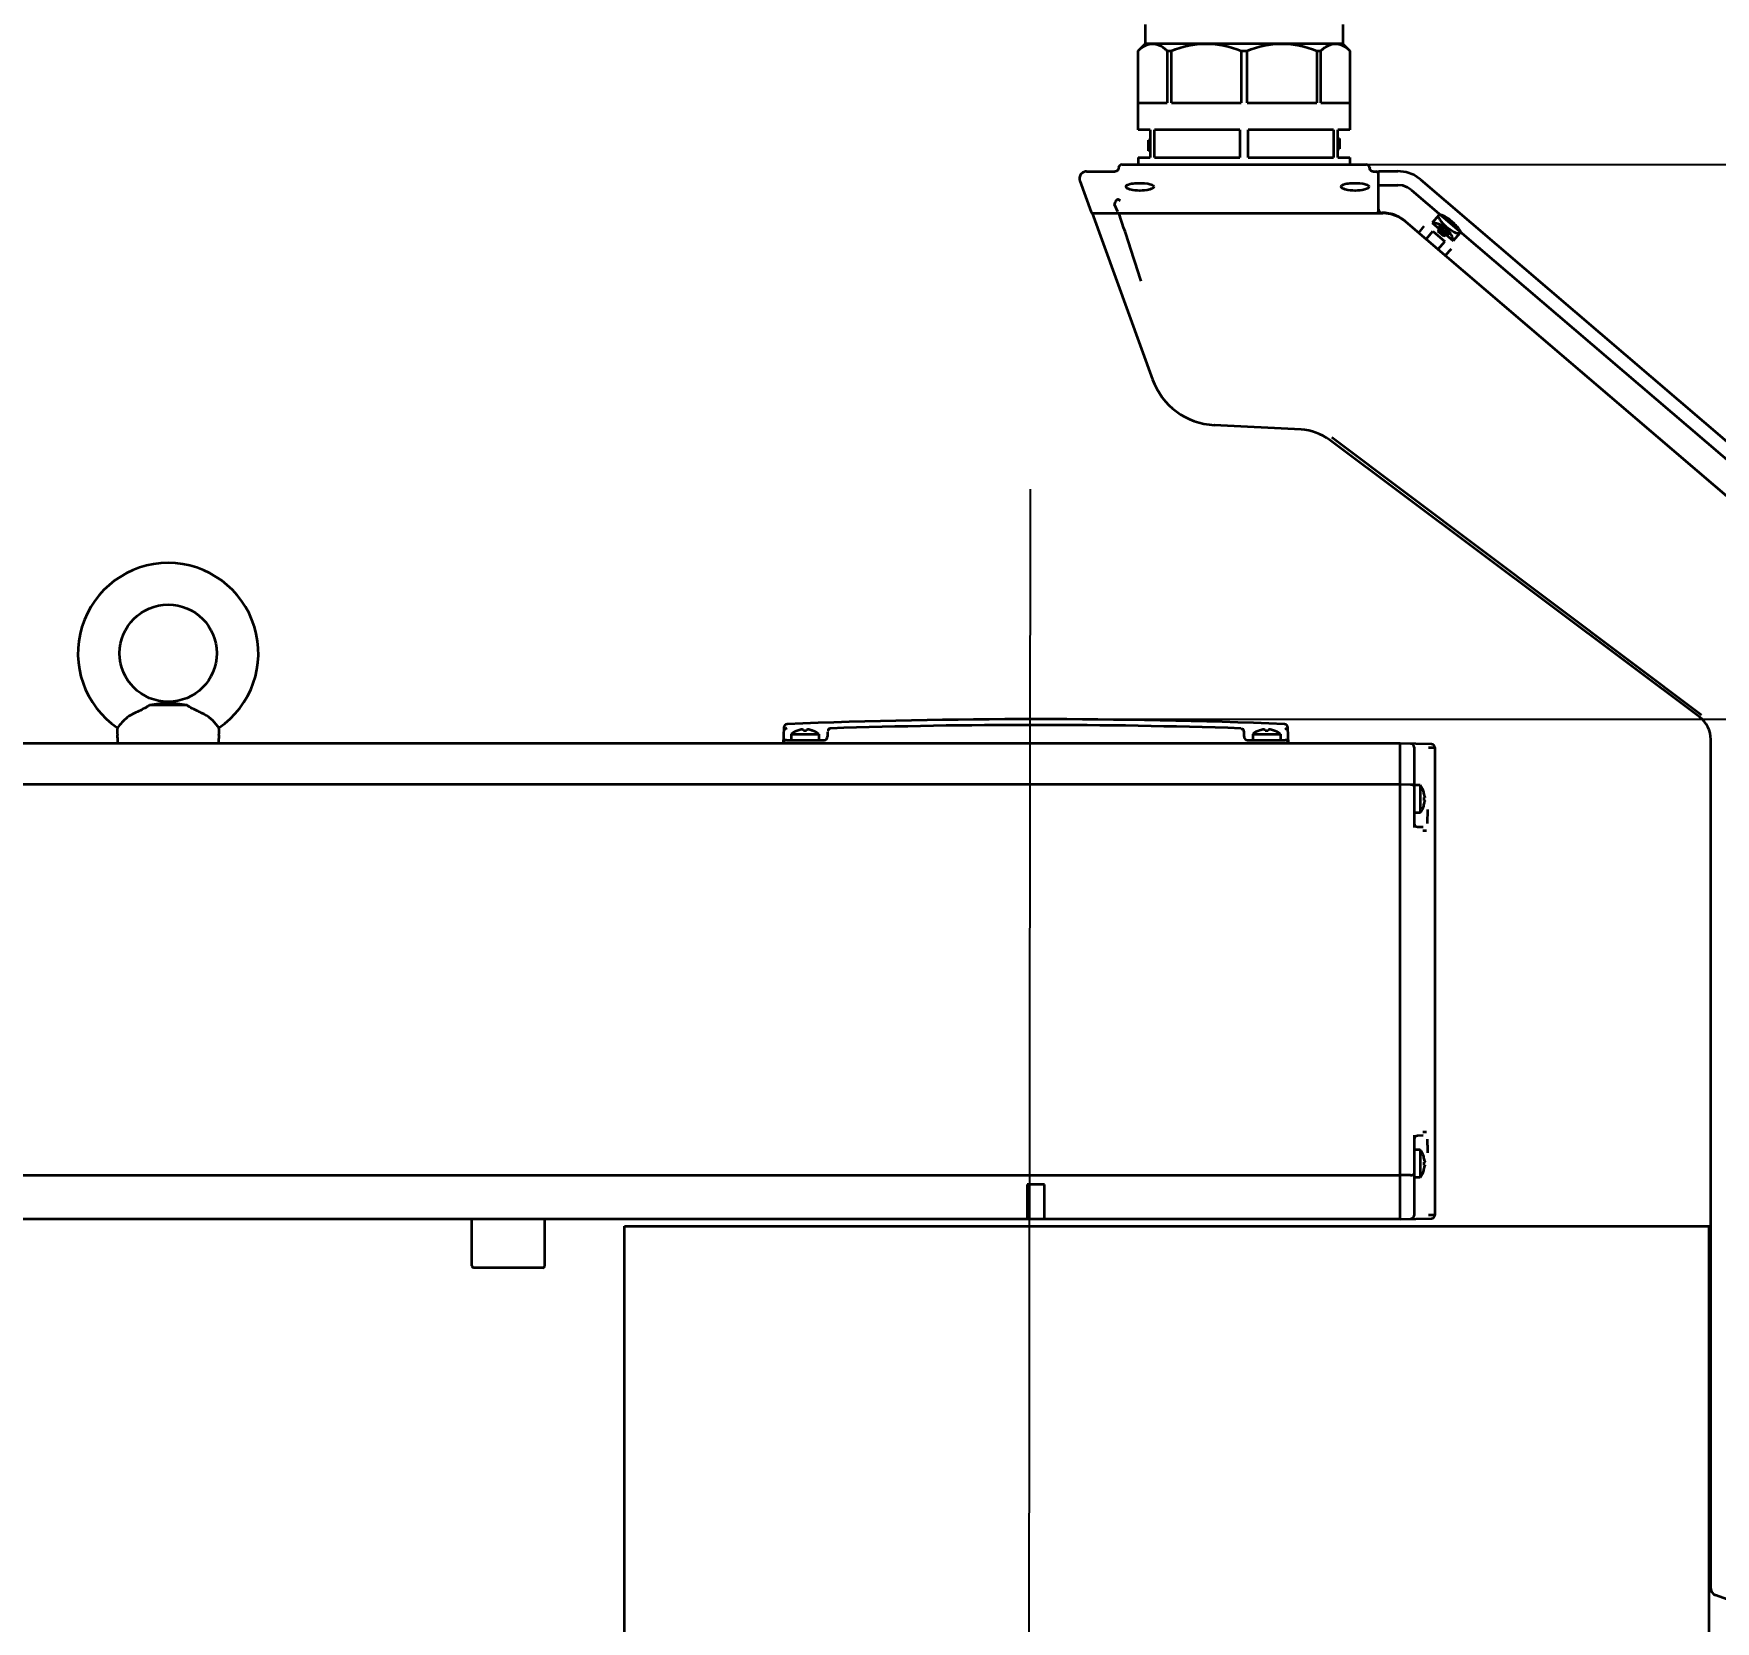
# Model space of a CAD drawing. Header units: millimetres. Extents: x 4086 to 8300, y 123 to 1549.
# Drawn here: x 6950.6 to 7059.6, y 947 to 1049.9 of the extents above; entities that cross this region are included whole.
import ezdxf

# ---------------------------------------------------------------- set-up
doc = ezdxf.new("R2010")
doc.units = ezdxf.units.MM
doc.linetypes.add('PHANTOM', pattern=[0.8, 0.45, -0.05, 0.1, -0.05, 0.1, -0.05])
doc.layers.add('中心线', color=7, linetype='Continuous')
doc.layers.add('标注', color=7, linetype='Continuous', lineweight=25)
doc.layers.add('粗线', color=7, linetype='PHANTOM', lineweight=35)
doc.styles.get("Standard").update_dxf_attribs({"font": 'simsun.ttc'})
doc.dimstyles.new('直线标注', dxfattribs={"dimtxt": 7, "dimasz": 3, "dimexe": 1.25, "dimexo": 0.625, "dimtad": 1, "dimlfac": 4, "dimdsep": 46, "dimtxsty": 'Standard', "dimcen": 2.5, "dimadec": 0, "dimazin": 0, "dimtm": 1e-09, "dimtfac": 1, "dimtmove": 0, "dimatfit": 3, "dimfxl": 1, "dimarcsym": 0})

# ---------------------------------------------------------------- blocks, each defined once
blk = doc.blocks.new('*D2399')
at = {"layer": 'Defpoints', "color": 0}
for p in [(6665.83, 969.5), (6745.55, 969.5), (6991.74, 883.78)]:
    blk.add_point(p, dxfattribs=at)
at = {"layer": '标注', "color": 0, "linetype": 'Continuous', "lineweight": -2}
for p, q in [((6744.93, 969.5), (6664.58, 969.5)), ((6665.83, 886.78), (6665.83, 966.5)), ((6991.11, 883.78), (6664.58, 883.78))]:
    blk.add_line(p, q, dxfattribs=at)
at = {"layer": '标注', "color": 0}
for points in [[(6666.33, 966.5), (6665.33, 966.5), (6665.83, 969.5)], [(6665.33, 886.78), (6666.33, 886.78), (6665.83, 883.78)]]:
    blk.add_solid(points, dxfattribs=at)
at = {"layer": '标注', "color": 0, "insert": (6658.21, 925.78), "char_height": 7, "attachment_point": 2, "rotation": 90}
blk.add_mtext('381', dxfattribs=at)
blk = doc.blocks.new('*D2400')
at = {"layer": 'Defpoints', "color": 0}
for p in [(6621.42, 1144.6), (6728.74, 1144.6), (6991.74, 883.78)]:
    blk.add_point(p, dxfattribs=at)
at = {"layer": '标注', "color": 0, "linetype": 'Continuous', "lineweight": -2}
for p, q in [((6728.12, 1144.6), (6620.17, 1144.6)), ((6621.42, 886.78), (6621.42, 1141.6)), ((6991.11, 883.78), (6620.17, 883.78))]:
    blk.add_line(p, q, dxfattribs=at)
at = {"layer": '标注', "color": 0}
for points in [[(6621.92, 1141.6), (6620.92, 1141.6), (6621.42, 1144.6)], [(6620.92, 886.78), (6621.92, 886.78), (6621.42, 883.78)]]:
    blk.add_solid(points, dxfattribs=at)
at = {"layer": '标注', "color": 0, "insert": (6613.8, 1037.82), "char_height": 7, "attachment_point": 2, "rotation": 90}
blk.add_mtext('1158.7', dxfattribs=at)
blk = doc.blocks.new('*D2401')
at = {"layer": 'Defpoints', "color": 0}
for p in [(6849.37, 971.53), (6880.55, 971.53), (7003.18, 883.78)]:
    blk.add_point(p, dxfattribs=at)
at = {"layer": '标注', "color": 0, "linetype": 'Continuous', "lineweight": -2}
for p, q in [((6879.93, 971.53), (6848.12, 971.53)), ((6849.37, 886.78), (6849.37, 968.53)), ((7002.55, 883.78), (6848.12, 883.78))]:
    blk.add_line(p, q, dxfattribs=at)
at = {"layer": '标注', "color": 0}
for points in [[(6849.87, 968.53), (6848.87, 968.53), (6849.37, 971.53)], [(6848.87, 886.78), (6849.87, 886.78), (6849.37, 883.78)]]:
    blk.add_solid(points, dxfattribs=at)
at = {"layer": '标注', "color": 0, "insert": (6841.75, 919.24), "char_height": 7, "attachment_point": 2, "rotation": 90}
blk.add_mtext('390', dxfattribs=at)
blk = doc.blocks.new('*D2402')
at = {"layer": 'Defpoints', "color": 0}
for p in [(6954.8, 1144), (7162.41, 1144), (7003.18, 883.78)]:
    blk.add_point(p, dxfattribs=at)
at = {"layer": '标注', "color": 0, "linetype": 'Continuous', "lineweight": -2}
for p, q in [((6955.43, 1144), (7163.66, 1144)), ((7162.41, 886.78), (7162.41, 1141)), ((7003.8, 883.78), (7163.66, 883.78))]:
    blk.add_line(p, q, dxfattribs=at)
at = {"layer": '标注', "color": 0}
for points in [[(7162.91, 1141), (7161.91, 1141), (7162.41, 1144)], [(7161.91, 886.78), (7162.91, 886.78), (7162.41, 883.78)]]:
    blk.add_solid(points, dxfattribs=at)
at = {"layer": '标注', "color": 0, "insert": (7154.74, 1014.31), "char_height": 7, "attachment_point": 2, "rotation": 90}
blk.add_mtext('Maximum 1157', dxfattribs=at)
blk = doc.blocks.new('*D2403')
at = {"layer": 'Defpoints', "color": 0}
for p in [(6643.07, 1001), (6731.88, 1001), (6988.09, 883.78)]:
    blk.add_point(p, dxfattribs=at)
at = {"layer": '标注', "color": 0, "linetype": 'Continuous', "lineweight": -2}
for p, q in [((6731.26, 1001), (6641.82, 1001)), ((6643.07, 886.78), (6643.07, 998)), ((6987.46, 883.78), (6641.82, 883.78))]:
    blk.add_line(p, q, dxfattribs=at)
at = {"layer": '标注', "color": 0}
for points in [[(6643.57, 998), (6642.57, 998), (6643.07, 1001)], [(6642.57, 886.78), (6643.57, 886.78), (6643.07, 883.78)]]:
    blk.add_solid(points, dxfattribs=at)
at = {"layer": '标注', "color": 0, "insert": (6635.45, 941.48), "char_height": 7, "attachment_point": 2, "rotation": 90}
blk.add_mtext('523', dxfattribs=at)
blk = doc.blocks.new('*D2415')
at = {"layer": 'Defpoints', "color": 0}
for p in [(6857.35, 1059.77), (7136.55, 1059.77), (6991.74, 883.78)]:
    blk.add_point(p, dxfattribs=at)
at = {"layer": '标注', "color": 0, "linetype": 'Continuous', "lineweight": -2}
for p, q in [((6857.97, 1059.77), (7137.8, 1059.77)), ((7136.55, 886.78), (7136.55, 1056.77)), ((6992.36, 883.78), (7137.8, 883.78))]:
    blk.add_line(p, q, dxfattribs=at)
at = {"layer": '标注', "color": 0}
for points in [[(7137.05, 1056.77), (7136.05, 1056.77), (7136.55, 1059.77)], [(7136.05, 886.78), (7137.05, 886.78), (7136.55, 883.78)]]:
    blk.add_solid(points, dxfattribs=at)
at = {"layer": '标注', "color": 0, "insert": (7128.92, 971.77), "char_height": 7, "attachment_point": 2, "rotation": 90}
blk.add_mtext('784.2', dxfattribs=at)
blk = doc.blocks.new('*D2418')
at = {"layer": 'Defpoints', "color": 0}
for p in [(7015.55, 1005.5), (7087.1, 1005.5), (7003.18, 883.78)]:
    blk.add_point(p, dxfattribs=at)
at = {"layer": '标注', "color": 0, "linetype": 'Continuous', "lineweight": -2}
for p, q in [((7016.18, 1005.5), (7088.35, 1005.5)), ((7087.1, 886.78), (7087.1, 1002.5)), ((7003.8, 883.78), (7088.35, 883.78))]:
    blk.add_line(p, q, dxfattribs=at)
at = {"layer": '标注', "color": 0}
for points in [[(7087.6, 1002.5), (7086.6, 1002.5), (7087.1, 1005.5)], [(7086.6, 886.78), (7087.6, 886.78), (7087.1, 883.78)]]:
    blk.add_solid(points, dxfattribs=at)
at = {"layer": '标注', "color": 0, "insert": (7079.47, 944.64), "char_height": 7, "attachment_point": 2, "rotation": 90}
blk.add_mtext('541', dxfattribs=at)
blk = doc.blocks.new('*D2419')
at = {"layer": 'Defpoints', "color": 0}
for p in [(7035.92, 1041.45), (7003.18, 883.78), (7109.33, 883.78)]:
    blk.add_point(p, dxfattribs=at)
at = {"layer": '标注', "color": 0, "linetype": 'Continuous', "lineweight": -2}
for p, q in [((7036.54, 1041.45), (7110.58, 1041.45)), ((7109.33, 1038.45), (7109.33, 886.78)), ((7003.8, 883.78), (7110.58, 883.78))]:
    blk.add_line(p, q, dxfattribs=at)
at = {"layer": '标注', "color": 0}
for points in [[(7109.83, 1038.45), (7108.83, 1038.45), (7109.33, 1041.45)], [(7108.83, 886.78), (7109.83, 886.78), (7109.33, 883.78)]]:
    blk.add_solid(points, dxfattribs=at)
at = {"layer": '标注', "color": 0, "insert": (7101.7, 962.61), "char_height": 7, "attachment_point": 2, "rotation": 90}
blk.add_mtext('700.8', dxfattribs=at)

msp = doc.modelspace()

# ---------------------------------------------------------------- linework, layer by layer
at = {"layer": '中心线'}
msp.add_line((7015.04666, 873.98537), (7015.21212, 1020.41171), dxfattribs=at)
at = {"layer": '粗线', "color": 7, "linetype": 'Continuous'}
for p, q in [((7022.6425, 1050.51718), (7022.6425, 1049.27968)), ((7035.4675, 1050.51718), (7035.4675, 1049.27968)), ((7022.6425, 1049.27968), (7022.1925, 1048.82968)), ((7035.4675, 1049.27968), (7022.6425, 1049.27968)), ((7035.4675, 1049.27968), (7035.9175, 1048.82968)), ((7022.1953, 1045.45468), (7022.1953, 1048.82968)), ((7024.06595, 1048.82968), (7024.34297, 1048.82968)), ((7024.06595, 1048.82968), (7024.06595, 1045.45468)), ((7024.34297, 1045.45468), (7024.34297, 1048.82968)), ((7028.85912, 1048.82968), (7029.25088, 1048.82968)), ((7028.85912, 1048.82968), (7028.85912, 1045.45468)), ((7029.25088, 1045.45468), (7029.25088, 1048.82968)), ((7033.76704, 1048.82968), (7034.04405, 1048.82968)), ((7033.76704, 1048.82968), (7033.76704, 1045.45468)), ((7034.04405, 1045.45468), (7034.04405, 1048.82968)), ((7035.91471, 1048.82968), (7035.9147, 1045.45468)), ((7019.20343, 1038.29968), (7023.12749, 1027.51842)), ((7032.75501, 1024.2684), (7027.12091, 1024.56367)), ((7027.14752, 1024.56227), (7027.12091, 1024.56367)), ((7058.59644, 1005.62965), (7034.60147, 1023.59945)), ((7034.73962, 1023.78456), (7058.70843, 1005.77999)), ((6960.52499, 1006.40088), (6958.08491, 1006.40088)), ((6956.0312, 1003.92588), (6956.0312, 1004.25674)), ((6962.5787, 1003.92588), (6962.5787, 1004.25674)), ((6999.21991, 1004.96729), (6999.16554, 1003.92986)), ((6999.69245, 1004.53866), (7001.49245, 1004.53866)), ((6999.69245, 1004.53866), (6999.69245, 1004.15088)), ((7000.13905, 1004.77633), (7000.14077, 1004.77336)), ((7000.4844, 1004.83832), (7000.49345, 1004.8355)), ((7000.49345, 1004.8355), (7000.49345, 1004.77336)), ((7000.55943, 1004.776), (7000.59245, 1004.77633)), ((7000.65848, 1004.77501), (7000.69145, 1004.77336)), ((7000.69145, 1004.8355), (7000.7005, 1004.83832)), ((7000.69145, 1004.77336), (7000.69145, 1004.8355)), ((7000.7005, 1004.83832), (7000.72519, 1004.83832)), ((7000.72519, 1004.83832), (7000.75895, 1004.8355)), ((7001.04414, 1004.77336), (7001.04585, 1004.77633)), ((7001.49245, 1004.53866), (7001.49245, 1004.15088)), ((7002.05495, 1004.68122), (7002.05495, 1004.37588)), ((7029.05495, 1004.37588), (7029.05495, 1004.72974)), ((7029.61745, 1004.53866), (7031.41745, 1004.53866)), ((7029.61745, 1004.53866), (7029.61745, 1004.15088)), ((7030.06405, 1004.77633), (7030.06577, 1004.77336)), ((7030.4094, 1004.83832), (7030.41845, 1004.8355)), ((7030.41845, 1004.8355), (7030.41845, 1004.77336)), ((7030.48443, 1004.776), (7030.51745, 1004.77633)), ((7030.58348, 1004.77501), (7030.61645, 1004.77336)), ((7030.61645, 1004.8355), (7030.6255, 1004.83832)), ((7030.61645, 1004.77336), (7030.61645, 1004.8355)), ((7030.6255, 1004.83832), (7030.65019, 1004.83832)), ((7030.65019, 1004.83832), (7030.68395, 1004.8355)), ((7030.96914, 1004.77336), (7030.97085, 1004.77633)), ((7031.41745, 1004.53866), (7031.41745, 1004.15088)), ((7031.94437, 1003.92986), (7031.89, 1004.96727)), ((7059.31745, 949.15477), (7059.31745, 1004.18889)), ((7039.17995, 1003.92588), (6856.92995, 1003.92588)), ((6999.39064, 1004.15088), (7001.82995, 1004.15088)), ((7029.27995, 1004.15088), (7031.71927, 1004.15088)), ((7041.20888, 1003.89047), (7039.17995, 1003.92588)), ((7039.17995, 973.10088), (7039.17995, 1003.92588)), ((7040.07995, 1003.68907), (7040.07995, 998.48649)), ((7041.0087, 1003.6676), (7041.42995, 1003.6663)), ((7041.42995, 1003.6663), (7041.42995, 973.36046)), ((7039.17995, 1001.25862), (6856.92995, 1001.25862)), ((7039.85888, 1001.25304), (7039.17995, 1001.25862)), ((7040.46773, 1001.22588), (7040.07995, 1001.22588)), ((7040.46773, 1001.22588), (7040.46773, 999.42588)), ((7040.7054, 1000.77928), (7040.70243, 1000.77757)), ((7040.76457, 1000.42488), (7040.70243, 1000.42488)), ((7040.70408, 1000.25985), (7040.70243, 1000.22688)), ((7040.70243, 1000.22688), (7040.76457, 1000.22688)), ((7040.70243, 999.8742), (7040.7054, 999.87248)), ((7040.70507, 1000.3589), (7040.7054, 1000.32588)), ((7040.7674, 1000.43393), (7040.76457, 1000.42488)), ((7040.76457, 1000.22688), (7040.7674, 1000.21783)), ((7040.7674, 1000.19314), (7040.76457, 1000.15938)), ((7040.7674, 1000.21783), (7040.7674, 1000.19314)), ((7040.46773, 999.42588), (7040.07995, 999.42588)), ((7040.30103, 998.52202), (7040.67472, 998.5155)), ((7040.6498, 998.29258), (7040.89618, 998.29258)), ((7040.07995, 978.54991), (7040.07995, 973.3377)), ((7040.67472, 978.51126), (7040.30103, 978.50474)), ((7040.8962, 978.73413), (7040.64283, 978.73413)), ((7040.46773, 977.60088), (7040.07995, 977.60088)), ((7040.46773, 977.60088), (7040.46773, 975.80088)), ((7040.7054, 977.15428), (7040.70243, 977.15257)), ((6856.92995, 975.94203), (7039.17995, 975.94203)), ((7039.85888, 975.94755), (7039.17995, 975.94203)), ((7040.76457, 976.79988), (7040.70243, 976.79988)), ((7040.70408, 976.63485), (7040.70243, 976.60188)), ((7040.70243, 976.60188), (7040.76457, 976.60188)), ((7040.70243, 976.2492), (7040.7054, 976.24748)), ((7040.70507, 976.7339), (7040.7054, 976.70088)), ((7040.7674, 976.80893), (7040.76457, 976.79988)), ((7040.76457, 976.60188), (7040.7674, 976.59283)), ((7040.7674, 976.56814), (7040.76457, 976.53438)), ((7040.7674, 976.59283), (7040.7674, 976.56814)), ((7016.11745, 975.35088), (7014.99245, 975.35088)), ((7014.99245, 975.35088), (7014.99245, 973.10088)), ((7016.11745, 973.10088), (7016.11745, 975.35088)), ((7040.46773, 975.80088), (7040.07995, 975.80088)), ((7039.17995, 973.10088), (6856.92995, 973.10088)), ((6978.99245, 970.06338), (6978.99245, 973.10088)), ((6983.71745, 970.06338), (6983.71745, 973.10088)), ((6988.89245, 972.65088), (7011.03409, 972.65088)), ((6988.89245, 888.72588), (6988.89245, 972.65088)), ((7011.05496, 972.65088), (7013.93701, 972.65088)), ((7013.96675, 972.65088), (7055.6045, 972.65088)), ((7039.17995, 973.10088), (7041.20889, 973.1363)), ((7041.42995, 973.36046), (7041.0087, 973.35923)), ((7055.6045, 972.65088), (7059.20495, 972.65088)), ((7059.20495, 888.72588), (7059.20495, 972.65088)), ((6983.60493, 969.95088), (6979.10498, 969.95088)), ((7059.31745, 967.28968), (7059.20495, 967.28968)), ((7059.20495, 949.96468), (7059.31745, 949.96468)), ((7061.89678, 947.90088), (7059.61354, 948.73191))]:
    msp.add_line(p, q, dxfattribs=at)
at = {"layer": '粗线', "linetype": 'Continuous'}
for p, q in [((7022.1925, 1043.69968), (7022.1925, 1045.45468)), ((7022.1953, 1045.45468), (7024.06595, 1045.45468)), ((7024.34297, 1045.45468), (7028.85912, 1045.45468)), ((7029.25088, 1045.45468), (7033.76704, 1045.45468)), ((7034.04405, 1045.45468), (7035.9147, 1045.45468)), ((7035.9175, 1045.45468), (7035.9175, 1043.69968)), ((7022.98, 1043.69968), (7022.1925, 1043.69968)), ((7022.98, 1043.69968), (7022.98, 1041.89968)), ((7028.78177, 1043.69968), (7023.25323, 1043.69968)), ((7023.25323, 1041.89968), (7023.25323, 1043.69968)), ((7028.78177, 1043.69968), (7028.78177, 1041.89968)), ((7034.85677, 1043.69968), (7029.32823, 1043.69968)), ((7029.32823, 1041.89968), (7029.32823, 1043.69968)), ((7034.85677, 1043.69968), (7034.85677, 1041.89968)), ((7035.9175, 1043.69968), (7035.13, 1043.69968)), ((7035.13, 1041.89968), (7035.13, 1043.69968)), ((7022.98, 1043.02468), (7022.8675, 1043.02468)), ((7022.8675, 1042.95287), (7022.8675, 1043.02468)), ((7022.98, 1042.95287), (7022.8675, 1042.95287)), ((7022.8675, 1042.34968), (7022.8675, 1042.92415)), ((7022.98, 1042.78053), (7022.8675, 1042.78053)), ((7022.98, 1042.76617), (7022.8675, 1042.76617)), ((7022.98, 1042.72308), (7022.8675, 1042.72308)), ((7022.98, 1042.66564), (7022.8675, 1042.66564)), ((7022.98, 1042.59383), (7022.8675, 1042.59383)), ((7022.98, 1042.53638), (7022.8675, 1042.53638)), ((7022.98, 1042.46457), (7022.8675, 1042.46457)), ((7022.98, 1042.40713), (7022.8675, 1042.40713)), ((7022.98, 1042.36404), (7022.8675, 1042.36404)), ((7022.98, 1042.34968), (7022.8675, 1042.34968)), ((7035.13, 1043.13718), (7035.2425, 1043.13718)), ((7035.13, 1042.46218), (7035.2425, 1042.46218)), ((7035.2425, 1043.13718), (7035.2425, 1042.46218)), ((7020.92222, 1041.26375), (7020.90844, 1041.18561)), ((7021.1438, 1041.44968), (7036.9662, 1041.44968)), ((7022.19237, 1041.89968), (7022.98, 1041.89968)), ((7022.1925, 1041.89968), (7022.1925, 1041.44968)), ((7023.25139, 1041.89968), (7028.78177, 1041.89968)), ((7029.32639, 1041.89968), (7034.85677, 1041.89968)), ((7035.13, 1041.89968), (7035.91762, 1041.89968)), ((7035.9175, 1041.89968), (7035.9175, 1041.44968)), ((7037.18778, 1041.26375), (7037.20156, 1041.1856)), ((7018.40783, 1040.3957), (7019.14378, 1038.3737)), ((7018.83908, 1040.99968), (7020.68686, 1040.99968)), ((7020.73618, 1041.00554), (7020.68686, 1040.99968)), ((7037.42315, 1040.99968), (7037.65, 1040.99968)), ((7037.7625, 1040.88715), (7037.7625, 1038.41217)), ((7037.77263, 1038.54528), (7037.77263, 1040.97528)), ((7037.81763, 1041.02028), (7039.0339, 1041.02028)), ((7040.49618, 1040.48031), (7071.97234, 1013.56882)), ((7037.77263, 1040.12028), (7039.0339, 1040.12028)), ((7039.91109, 1039.79645), (7071.38739, 1012.88484)), ((7019.20425, 1038.29968), (7038.05454, 1038.29967)), ((7020.86522, 1038.376), (7020.65219, 1038.85058)), ((7020.98797, 1038.18351), (7020.97672, 1038.21795)), ((7039.04868, 1038.07969), (7039.47017, 1037.80385)), ((7041.68435, 1038.17812), (7041.25577, 1037.67684)), ((7039.52938, 1037.75459), (7069.24138, 1012.35134)), ((7069.22137, 1012.36854), (7039.53786, 1037.74734)), ((7040.39411, 1037.01527), (7040.74374, 1037.45435)), ((7040.8644, 1036.61318), (7041.30304, 1037.12623)), ((7041.25577, 1037.67684), (7042.62389, 1036.50713)), ((7041.30304, 1037.12623), (7042.07261, 1036.46826)), ((7041.74978, 1037.56325), (7041.64521, 1037.10899)), ((7041.75383, 1037.55978), (7041.64546, 1037.10877)), ((7042.00216, 1036.8038), (7041.64546, 1037.10877)), ((7041.68139, 1037.07805), (7041.86488, 1037.46484)), ((7041.68659, 1037.0736), (7041.87769, 1037.45389)), ((7042.01468, 1037.42211), (7041.70399, 1037.05873)), ((7042.01722, 1037.41973), (7041.70664, 1037.05647)), ((7041.70948, 1037.05404), (7041.81405, 1037.5083)), ((7041.71603, 1037.04843), (7041.82441, 1037.49945)), ((7041.77186, 1037.54784), (7041.7899, 1037.53286)), ((7041.78266, 1037.53904), (7041.80158, 1037.52243)), ((7041.9978, 1037.35119), (7041.81431, 1036.96441)), ((7042.01377, 1037.33755), (7041.82267, 1036.95726)), ((7042.17092, 1037.20319), (7041.82494, 1036.95532)), ((7042.18688, 1037.18954), (7041.83331, 1036.94817)), ((7041.9471, 1037.39845), (7041.91035, 1037.42944)), ((7041.93158, 1036.86414), (7042.36027, 1037.04129)), ((7041.96964, 1037.37874), (7041.93266, 1037.4108)), ((7041.93814, 1036.85854), (7042.37063, 1037.03243)), ((7042.25156, 1037.21937), (7041.94098, 1036.85611)), ((7042.25431, 1037.21723), (7041.94362, 1036.85385)), ((7041.96102, 1036.83897), (7042.30699, 1037.08684)), ((7041.96623, 1036.83452), (7042.3198, 1037.0759)), ((7042.00694, 1037.42886), (7041.98566, 1037.44333)), ((7042.00826, 1037.42773), (7041.98616, 1037.44291)), ((7042.43085, 1036.98095), (7042.00216, 1036.8038)), ((7042.4349, 1036.97748), (7042.00241, 1036.80359)), ((7042.00692, 1037.42516), (7042.01471, 1037.42222)), ((7042.05624, 1037.38299), (7042.08398, 1037.363)), ((7042.10339, 1037.3464), (7042.11873, 1037.32956)), ((7042.10934, 1037.34131), (7042.12561, 1037.32368)), ((7042.16573, 1037.2931), (7042.14672, 1037.30563)), ((7042.20921, 1037.2522), (7042.18514, 1037.2765)), ((7042.21502, 1037.24724), (7042.1907, 1037.27175)), ((7042.25481, 1037.21322), (7042.25191, 1037.21942)), ((7042.25853, 1037.21004), (7042.25441, 1037.21728)), ((7042.26086, 1037.21176), (7042.27929, 1037.19229)), ((7043.05247, 1037.0084), (7042.62389, 1036.50713)), ((7041.63397, 1035.95521), (7042.07261, 1036.46826)), ((7042.48367, 1035.96674), (7042.10426, 1035.55312))]:
    msp.add_line(p, q, dxfattribs=at)
for points in [[(7018.84098, 1040.99951), (7018.77119, 1040.99565), (7018.59761, 1040.93421), (7018.45641, 1040.7993), (7018.38626, 1040.61918), (7018.39367, 1040.44264), (7018.40789, 1040.39571)], [(7020.87011, 1041.09481), (7020.84559, 1041.06533), (7020.8148, 1041.03971), (7020.77806, 1041.01946), (7020.73618, 1041.00554)], [(7020.90844, 1041.18561), (7020.90181, 1041.15879), (7020.88874, 1041.12636), (7020.87011, 1041.09481)], [(7037.42316, 1040.99968), (7037.41823, 1040.99974), (7037.39224, 1041.00202), (7037.36578, 1041.00755), (7037.33949, 1041.0163), (7037.31394, 1041.02828), (7037.28952, 1041.04372), (7037.2666, 1041.06315), (7037.24561, 1041.08698), (7037.22705, 1041.11533), (7037.21218, 1041.1473), (7037.20251, 1041.18063), (7037.20157, 1041.1856)], [(7040.49604, 1040.48043), (7040.05494, 1040.77526), (7039.56086, 1040.9577), (7039.0339, 1041.02028)], [(7020.90011, 1039.1849), (7020.88392, 1039.19073), (7020.86464, 1039.19027), (7020.84443, 1039.18365), (7020.8244, 1039.1716), (7020.80521, 1039.15454)], [(7039.91119, 1039.79637), (7039.64802, 1039.97236), (7039.3509, 1040.08239), (7039.0339, 1040.12028)], [(7019.14378, 1038.3737), (7019.15471, 1038.3518), (7019.19222, 1038.31538), (7019.20665, 1038.31142)], [(7037.77263, 1038.54528), (7037.78938, 1038.46009), (7037.83837, 1038.38634), (7037.91216, 1038.33714), (7037.99692, 1038.32031)], [(7037.77263, 1038.54527), (7037.80294, 1038.4325), (7037.88631, 1038.34975), (7037.99692, 1038.32031)], [(7037.99692, 1038.32026), (7038.03847, 1038.3199), (7038.07964, 1038.3191)], [(7038.07964, 1038.3191), (7038.5776, 1038.25417), (7039.04834, 1038.07984), (7039.47017, 1037.80385)], [(7039.47017, 1037.80385), (7039.50459, 1037.77545), (7039.53903, 1037.74635)], [(7041.74978, 1037.56325), (7041.7609, 1037.55592), (7041.77186, 1037.54784)], [(7041.75383, 1037.55978), (7041.76602, 1037.55154), (7041.77804, 1037.54256)], [(7041.7933, 1037.52952), (7041.80376, 1037.51927), (7041.81405, 1037.5083)], [(7041.80158, 1037.52243), (7041.81309, 1037.51129), (7041.82441, 1037.49945)], [(7041.91035, 1037.42944), (7041.88775, 1037.44746), (7041.86488, 1037.46484)], [(7041.92425, 1037.41755), (7041.90111, 1037.43604), (7041.87769, 1037.45389)], [(7041.9978, 1037.35119), (7041.9764, 1037.37166), (7041.95469, 1037.39153)], [(7042.01377, 1037.33755), (7041.99187, 1037.35844), (7041.96964, 1037.37874)], [(7042.01064, 1037.42198), (7042.01721, 1037.42008), (7042.00694, 1037.42886)], [(7042.05043, 1037.38796), (7042.07842, 1037.36775), (7042.10934, 1037.34131)], [(7042.1907, 1037.27175), (7042.15978, 1037.29819), (7042.13983, 1037.31152)], [(7042.17092, 1037.20319), (7042.19496, 1037.1848), (7042.21847, 1037.166), (7042.25588, 1037.13445)], [(7042.18688, 1037.18954), (7042.21042, 1037.17158), (7042.23343, 1037.15322)], [(7042.24144, 1037.1468), (7042.27776, 1037.11531), (7042.29907, 1037.09578), (7042.3198, 1037.0759)], [(7042.25191, 1037.21942), (7042.26218, 1037.21063), (7042.27978, 1037.19186)], [(7042.26386, 1037.12719), (7042.28572, 1037.10721), (7042.30699, 1037.08684)], [(7042.40588, 1037.00621), (7042.38653, 1037.02232), (7042.37374, 1037.03195), (7042.36027, 1037.04129)], [(7042.39481, 1037.01523), (7042.38306, 1037.02398), (7042.37063, 1037.03243)], [(7042.4349, 1036.97748), (7042.42593, 1036.98733), (7042.41625, 1036.9969), (7042.39864, 1037.01239)], [(7042.43085, 1036.98095), (7042.42081, 1036.9917), (7042.41007, 1037.00219)]]:
    msp.add_lwpolyline(points, dxfattribs=at)
at = {"layer": '粗线', "color": 7, "linetype": 'Continuous'}
for points in [[(7000.42595, 1004.8355), (7000.45973, 1004.83833), (7000.4844, 1004.83832)], [(7000.49345, 1004.77336), (7000.52642, 1004.77501), (7000.55943, 1004.776)], [(7000.59245, 1004.77633), (7000.62548, 1004.776), (7000.65848, 1004.77501)], [(7030.35095, 1004.8355), (7030.38473, 1004.83833), (7030.4094, 1004.83832)], [(7030.41845, 1004.77336), (7030.45142, 1004.77501), (7030.48443, 1004.776)], [(7030.51745, 1004.77633), (7030.55048, 1004.776), (7030.58348, 1004.77501)], [(7040.70243, 1000.42488), (7040.70408, 1000.39191), (7040.70507, 1000.3589)], [(7040.7054, 1000.32588), (7040.70507, 1000.29286), (7040.70408, 1000.25985)], [(7040.76457, 1000.49238), (7040.7674, 1000.4586), (7040.7674, 1000.43393)], [(7040.70243, 976.79988), (7040.70408, 976.76691), (7040.70507, 976.7339)], [(7040.7054, 976.70088), (7040.70507, 976.66786), (7040.70408, 976.63485)], [(7040.76457, 976.86738), (7040.7674, 976.8336), (7040.7674, 976.80893)]]:
    msp.add_lwpolyline(points, dxfattribs=at)
msp.add_circle((6959.30495, 1009.77588), 3.15, dxfattribs=at)
at = {"layer": '粗线', "linetype": 'Continuous'}
for centre, radius, start, end in [((7021.1438, 1041.22468), 0.225, 89.9999819, 169.9999819), ((7036.9662, 1041.22468), 0.225, 9.9999819, 89.9999819), ((7037.65, 1040.88718), 0.1125, 359.9999819, 89.9999819), ((7037.81763, 1040.97528), 0.045, 90, 180), ((7037.65, 1038.41217), 0.1125, 299.9999819, 359.9999819), ((7037.99763, 1038.54528), 0.225, 180, 270.0063405), ((7037.98492, 1034.49137), 3.82891, 88.5824456, 89.8094049), ((7038.03924, 1034.55424), 3.74547, 88.5386868, 89.7659246), ((7038.08066, 1035.94906), 2.35005, 83.3047479, 88.6809505), ((7037.09466, 1034.88999), 3.75948, 49.4676099, 50.8031651), ((7037.0377, 1034.82101), 3.84893, 49.6112324, 50.659546), ((7041.19073, 1036.21588), 1.4624, 57.823794, 87.4509866), ((7041.19242, 1036.21664), 1.4606, 11.4713448, 41.0977976)]:
    msp.add_arc(centre, radius, start, end, dxfattribs=at)
at = {"layer": '粗线', "color": 7, "linetype": 'Continuous'}
for centre, radius, start, end in [((7027.35611, 1029.05752), 4.5, 200, 267), ((7032.57837, 1020.89802), 3.375, 53.1705084, 87), ((6959.30495, 1009.77588), 5.85, 304.1799784, 235.8200216), ((7015.55495, 600.05088), 405.45, 87.721516, 92.278484), ((7057.51745, 1004.18889), 1.8, 0, 53.1705084), ((6957.34602, 1004.6912), 1.35, 169.5392307, 189.2598594), ((6954.6812, 1004.25674), 1.35, 0, 9.2598621), ((6963.9287, 1004.25674), 1.35, 170.7401379, 180), ((6961.26389, 1004.6912), 1.35, 350.7401406, 10.4607693), ((6999.4446, 1004.95551), 0.225, 92.2788792, 177), ((7000.59245, 1003.38588), 1.4625, 108.0602081, 127.9798724), ((7000.59245, 1003.38588), 1.45915, 96.5521722, 108.0323524), ((7000.59245, 1003.38588), 1.45915, 71.9676476, 83.4478278), ((7000.59245, 1003.38588), 1.4625, 52.0201276, 71.9397919), ((7001.82995, 1004.37588), 0.225, 270, 0), ((7015.55495, 600.8458), 404.27834, 88.1172358, 91.8827642), ((7029.27995, 1004.37588), 0.225, 180, 270), ((7030.51745, 1003.38588), 1.4625, 108.0602081, 127.9798724), ((7030.51745, 1003.38588), 1.45915, 96.5521722, 108.0323524), ((7030.51745, 1003.38588), 1.45915, 71.9676476, 83.4478278), ((7030.51745, 1003.38588), 1.4625, 52.0201276, 71.9397919), ((7031.66531, 1004.95551), 0.225, 3, 87.7211209), ((6999.39064, 1003.92588), 0.225, 90, 180), ((7031.71927, 1003.92588), 0.225, 0, 89.9991617), ((7039.85495, 1003.68906), 0.225, 0, 88.999928), ((7041.20495, 1003.6655), 0.225, 0.2045615, 88.9996776), ((7039.31495, 1000.32588), 1.4625, 18.0602081, 37.9798724), ((7039.31495, 1000.32588), 1.4625, 322.0201276, 341.9397919), ((7039.31495, 1000.32588), 1.45915, 6.5521722, 18.0323524), ((7039.31495, 1000.32588), 1.45915, 341.9676476, 353.4478278), ((7040.30495, 998.747), 0.225, 180.0040109, 269), ((7040.30496, 978.27976), 0.225, 91, 179.9957803), ((7039.31495, 976.70088), 1.4625, 18.0602081, 37.9798724), ((7039.31495, 976.70088), 1.45915, 6.5521722, 18.0323524), ((7039.31495, 976.70088), 1.4625, 322.0201276, 341.9397919), ((7039.31495, 976.70088), 1.45915, 341.9676476, 353.4478278), ((7039.85495, 973.3377), 0.225, 271.0001853, 0), ((7041.20495, 973.36126), 0.225, 271.0003224, 359.7954385), ((6979.10495, 970.06338), 0.1125, 180, 270), ((6983.60495, 970.06338), 0.1125, 270, 0), ((7059.76745, 949.15477), 0.45, 180, 250)]:
    msp.add_arc(centre, radius, start, end, dxfattribs=at)
for points, knots in [([(7022.1953, 1048.82968), (7022.24523, 1048.87615), (7022.43417, 1049.04046), (7022.65447, 1049.17564), (7022.82855, 1049.23116)], [0, 0, 0, 0, 0.271849219, 1, 1, 1, 1]), ([(7023.13062, 1049.27968), (7023.19763, 1049.27968), (7023.48553, 1049.2481), (7023.74655, 1049.09482), (7023.91853, 1048.95732)], [0, 0, 0, 0, 0.233310453, 1, 1, 1, 1]), ([(7034.20969, 1048.97173), (7034.26998, 1049.01892), (7034.49678, 1049.17965), (7034.77695, 1049.27968), (7034.97938, 1049.27968)], [0, 0, 0, 0, 0.274437538, 1, 1, 1, 1]), ([(7035.28168, 1049.23109), (7035.33687, 1049.21347), (7035.57024, 1049.11828), (7035.7733, 1048.96128), (7035.91471, 1048.82968)], [0, 0, 0, 0, 0.230732132, 1, 1, 1, 1]), ([(6958.08491, 1006.40088), (6958.01628, 1006.35403), (6957.705, 1006.16365), (6957.37425, 1006.00802), (6957.11672, 1005.89459)], [0, 0, 0, 0, 0.227973867, 1, 1, 1, 1]), ([(6960.52499, 1006.40088), (6960.32145, 1006.4315), (6959.91613, 1006.48772), (6959.30468, 1006.61334), (6958.6933, 1006.48762), (6958.28844, 1006.4315), (6958.08491, 1006.40088)], [0, 0, 0, 0, 0.250600246, 0.500296837, 0.749411457, 1, 1, 1, 1]), ([(6961.49319, 1005.89459), (6961.40471, 1005.93356), (6961.07348, 1006.08473), (6960.74609, 1006.24994), (6960.52499, 1006.40088)], [0, 0, 0, 0, 0.26533065, 1, 1, 1, 1]), ([(6957.11672, 1005.89459), (6956.94847, 1005.82049), (6956.5286, 1005.55953), (6956.19198, 1005.18262), (6956.01846, 1004.93631)], [0, 0, 0, 0, 0.375038954, 1, 1, 1, 1]), ([(6962.59145, 1004.93631), (6962.56991, 1004.96779), (6962.28776, 1005.36504), (6961.90383, 1005.71372), (6961.49319, 1005.89459)], [0, 0, 0, 0, 0.078632486, 1, 1, 1, 1]), ([(6999.23834, 1004.80737), (6999.238, 1004.80079), (6999.23927, 1004.78656), (6999.24396, 1004.77311), (6999.24706, 1004.76626)], [0, 0, 0, 0, 0.466593182, 1, 1, 1, 1]), ([(6999.24706, 1004.76626), (6999.24895, 1004.7621), (6999.25338, 1004.7536), (6999.25859, 1004.74555), (6999.26147, 1004.74145)], [0, 0, 0, 0, 0.476352084, 1, 1, 1, 1]), ([(7002.27258, 1004.90589), (7002.20538, 1004.90369), (7002.08254, 1004.87691), (7002.08335, 1004.77568), (7002.09206, 1004.75632)], [0, 0, 0, 0, 0.760047048, 1, 1, 1, 1]), ([(7002.09206, 1004.75632), (7002.0944, 1004.75112), (7002.10023, 1004.7404), (7002.1073, 1004.73048), (7002.11128, 1004.72541)], [0, 0, 0, 0, 0.469725832, 1, 1, 1, 1]), ([(7028.90281, 1004.86254), (7028.89893, 1004.86059), (7028.89101, 1004.85612), (7028.8835, 1004.85101), (7028.87968, 1004.8482)], [0, 0, 0, 0, 0.47789766, 1, 1, 1, 1]), ([(7029.05495, 1004.68122), (7029.05495, 1004.73039), (7029.05041, 1004.82791), (7028.93893, 1004.88067), (7028.90281, 1004.86254)], [0, 0, 0, 0, 0.548846032, 1, 1, 1, 1]), ([(7031.75234, 1004.87518), (7031.74822, 1004.87325), (7031.7398, 1004.86872), (7031.73183, 1004.86343), (7031.72778, 1004.86051)], [0, 0, 0, 0, 0.476463434, 1, 1, 1, 1]), ([(7031.79345, 1004.88445), (7031.78685, 1004.88471), (7031.77259, 1004.88325), (7031.75917, 1004.87838), (7031.75234, 1004.87518)], [0, 0, 0, 0, 0.46654088, 1, 1, 1, 1]), ([(7040.07995, 1001.1472), (7040.07995, 1001.16086), (7040.03861, 1001.24413), (7039.93124, 1001.25244), (7039.85888, 1001.25304)], [0, 0, 0, 0, 0.158821449, 1, 1, 1, 1]), ([(7040.94823, 998.73979), (7040.95124, 998.80551), (7040.96219, 999.10516), (7040.96562, 999.40505), (7040.96562, 999.6391)], [0, 0, 0, 0, 0.219399069, 1, 1, 1, 1]), ([(7040.96562, 977.38766), (7040.96562, 977.46918), (7040.96414, 977.76903), (7040.95822, 978.06892), (7040.94824, 978.28703)], [0, 0, 0, 0, 0.271878215, 1, 1, 1, 1]), ([(7039.85888, 975.94755), (7039.88762, 975.94778), (7039.96392, 975.95563), (7040.07995, 975.99702), (7040.07995, 976.05217)], [0, 0, 0, 0, 0.342586023, 1, 1, 1, 1])]:
    msp.add_open_spline(points, degree=3, knots=knots, dxfattribs=at)
for points in [[(7022.82855, 1049.23116), (7022.92571, 1049.26215), (7023.02864, 1049.27968), (7023.13062, 1049.27968)], [(7023.91853, 1048.95732), (7023.9693, 1048.91673), (7024.01837, 1048.87396), (7024.06595, 1048.82968)], [(7024.34297, 1048.82968), (7025.05909, 1049.10575), (7025.83355, 1049.27968), (7026.60104, 1049.27968)], [(7026.60104, 1049.27968), (7027.36854, 1049.27968), (7028.143, 1049.10574), (7028.85912, 1048.82968)], [(7029.25088, 1048.82968), (7029.96701, 1049.10574), (7030.74147, 1049.27968), (7031.50896, 1049.27968)], [(7031.50896, 1049.27968), (7032.27645, 1049.27968), (7033.05091, 1049.10574), (7033.76704, 1048.82968)], [(7034.04405, 1048.82968), (7034.0973, 1048.87923), (7034.15241, 1048.92689), (7034.20969, 1048.97173)], [(7034.97938, 1049.27968), (7035.08144, 1049.27968), (7035.18445, 1049.26212), (7035.28168, 1049.23109)], [(6999.42177, 1004.91542), (6999.35086, 1004.9126), (6999.24205, 1004.87823), (6999.23834, 1004.80737)], [(7031.90388, 1004.70252), (7031.90017, 1004.77336), (7031.86433, 1004.88163), (7031.79345, 1004.88445)]]:
    msp.add_open_spline(points, degree=3, dxfattribs=at)
at = {"layer": '粗线', "linetype": 'Continuous'}
for points, knots in [([(7021.405, 1040.02198), (7021.405, 1040.08918), (7021.64904, 1040.20711), (7021.82916, 1040.22502), (7021.96873, 1040.23866)], [0, 0, 0, 0, 0.32396034, 1, 1, 1, 1]), ([(7021.96873, 1040.23866), (7022.25019, 1040.26616), (7022.64923, 1040.25001), (7023.0514, 1040.17651), (7023.205, 1040.07218), (7023.205, 1040.02198)], [0, 0, 0, 0, 0.653966568, 0.883903061, 1, 1, 1, 1]), ([(7035.355, 1040.02197), (7035.355, 1040.08917), (7035.59904, 1040.2071), (7035.77916, 1040.22502), (7035.91873, 1040.23866)], [0, 0, 0, 0, 0.32396034, 1, 1, 1, 1]), ([(7035.91873, 1040.23866), (7036.20019, 1040.26616), (7036.59923, 1040.25), (7037.0014, 1040.17651), (7037.155, 1040.07218), (7037.155, 1040.02197)], [0, 0, 0, 0, 0.653966568, 0.883903061, 1, 1, 1, 1]), ([(7020.80521, 1039.15454), (7020.78272, 1039.13071), (7020.70923, 1039.04348), (7020.65781, 1038.93224), (7020.65232, 1038.85063)], [0, 0, 0, 0, 0.286022776, 1, 1, 1, 1]), ([(7023.205, 1040.02198), (7023.205, 1039.91677), (7022.79212, 1039.78019), (7022.30499, 1039.73978), (7021.81787, 1039.78019), (7021.405, 1039.91676), (7021.405, 1040.02198)], [0, 0, 0, 0, 0.163780459, 0.500010056, 0.836213106, 1, 1, 1, 1]), ([(7037.155, 1040.02197), (7037.155, 1039.91676), (7036.74212, 1039.78018), (7036.25499, 1039.73978), (7035.76787, 1039.78019), (7035.355, 1039.91676), (7035.355, 1040.02197)], [0, 0, 0, 0, 0.163780459, 0.500010056, 0.836213106, 1, 1, 1, 1]), ([(7039.47017, 1037.80385), (7039.33967, 1037.91026), (7039.05419, 1038.09925), (7038.57789, 1038.27404), (7038.2431, 1038.31505), (7038.07964, 1038.3191)], [0, 0, 0, 0, 0.334906948, 0.67476828, 1, 1, 1, 1]), ([(7039.4706, 1037.80351), (7039.31195, 1037.93293), (7038.95909, 1038.15313), (7038.55759, 1038.25884), (7038.35465, 1038.28308)], [0, 0, 0, 0, 0.500000338, 1, 1, 1, 1]), ([(7043.05247, 1037.0084), (7043.02535, 1036.97668), (7042.88802, 1036.97185), (7042.69565, 1037.05057), (7042.44327, 1037.19291), (7042.18751, 1037.39046), (7041.95461, 1037.61227), (7041.77798, 1037.83748), (7041.67282, 1038.01302), (7041.65763, 1038.14687), (7041.68435, 1038.17812)], [0, 0, 0, 0, 0.064164281, 0.177837504, 0.330992667, 0.503070961, 0.674598052, 0.825294945, 0.936788669, 1, 1, 1, 1]), ([(7041.68435, 1038.17812), (7041.71042, 1038.20861), (7041.84445, 1038.20997), (7042.02705, 1038.12121), (7042.27204, 1037.97168), (7042.52582, 1037.76995), (7042.76305, 1037.55082), (7042.94627, 1037.33377), (7043.05991, 1037.16889), (7043.07825, 1037.03855), (7043.05247, 1037.0084)], [0, 0, 0, 0, 0.062365904, 0.173386729, 0.327028294, 0.50258311, 0.677799307, 0.82948116, 0.938329572, 1, 1, 1, 1])]:
    msp.add_open_spline(points, degree=3, knots=knots, dxfattribs=at)
for points in [[(7021.05032, 1039.09114), (7021.00115, 1039.12257), (7020.95203, 1039.15421), (7020.90128, 1039.18301)], [(7022.39362, 1033.88886), (7021.92399, 1035.32006), (7021.45544, 1036.75161), (7020.98797, 1038.18351)], [(7041.74978, 1037.56325), (7041.80506, 1037.54233), (7041.86123, 1037.52106), (7041.91064, 1037.48861)], [(7041.75383, 1037.55978), (7041.80808, 1037.53972), (7041.86324, 1037.51933), (7041.91168, 1037.48772)], [(7042.00692, 1037.42516), (7041.96303, 1037.4473), (7041.91379, 1037.4599), (7041.86488, 1037.46484)], [(7042.01064, 1037.42198), (7041.96949, 1037.44158), (7041.92319, 1037.45134), (7041.87769, 1037.45389)], [(7042.05043, 1037.38796), (7042.00118, 1037.4203), (7041.95106, 1037.45301), (7041.89596, 1037.47386)], [(7042.05624, 1037.38299), (7042.00799, 1037.41446), (7041.95885, 1037.4463), (7041.90483, 1037.46628)], [(7042.13983, 1037.31152), (7042.09595, 1037.33365), (7042.04671, 1037.34626), (7041.9978, 1037.35119)], [(7042.14672, 1037.30563), (7042.10557, 1037.32524), (7042.05927, 1037.33499), (7042.01377, 1037.33755)], [(7042.11873, 1037.32956), (7042.14449, 1037.29197), (7042.16132, 1037.24774), (7042.17092, 1037.20319)], [(7042.12561, 1037.32368), (7042.1543, 1037.28376), (7042.1744, 1037.23709), (7042.18688, 1037.18954)], [(7042.20921, 1037.2522), (7042.24779, 1037.20945), (7042.28686, 1037.16587), (7042.31499, 1037.11561)], [(7042.21502, 1037.24724), (7042.25461, 1037.20362), (7042.2947, 1037.15921), (7042.32386, 1037.10803)], [(7042.30699, 1037.08684), (7042.2974, 1037.1314), (7042.28057, 1037.17562), (7042.25481, 1037.21322)], [(7042.3198, 1037.0759), (7042.30732, 1037.12344), (7042.28722, 1037.17012), (7042.25853, 1037.21004)], [(7042.43085, 1036.98095), (7042.4026, 1037.03141), (7042.37389, 1037.08272), (7042.33515, 1037.12565)], [(7042.4349, 1036.97748), (7042.40565, 1037.02883), (7042.37592, 1037.081), (7042.3362, 1037.12476)]]:
    msp.add_open_spline(points, degree=3, dxfattribs=at)

# ---------------------------------------------------------------- dimensions: what is measured, and where the dimension line sits
at = {"layer": '标注', "linetype": 'Continuous'}
for base, p1, p2, angle, text, picture, middle in [((6621.42018, 1144.59588), (6991.73693, 883.77588), (6728.74473, 1144.59588), 90, '1158.7', '*D2400', (6621.42018, 1037.8199)), ((7162.40528, 1144.00404), (7003.17995, 883.77588), (6954.80492, 1144.00404), 90, 'Maximum 1157', '*D2402', (7162.40528, 1014.30523)), ((7136.54603, 1059.77088), (6991.73693, 883.77588), (6857.34757, 1059.77088), 90, '784.2', '*D2415', (7136.54603, 971.77338)), ((7109.32574, 883.77585), (7035.9175, 1041.44968), (7003.17995, 883.77588), 269.9999819, '700.8', '*D2419', (7109.32577, 962.61274)), ((7087.09589, 1005.50088), (7003.17995, 883.77588), (7015.55495, 1005.50088), 90, '541', '*D2418', (7087.09589, 944.63838)), ((6643.07001, 1001.00088), (6988.08896, 883.77588), (6731.88065, 1001.00088), 90, '523', '*D2403', (6643.07001, 941.48349)), ((6849.37228, 971.52588), (7003.17995, 883.77588), (6880.55495, 971.52588), 90, '390', '*D2401', (6849.37228, 919.23886)), ((6665.83212, 969.50088), (6991.73693, 883.77588), (6745.55495, 969.50088), 90, '381', '*D2399', (6665.83212, 925.78164))]:
    dim = msp.add_linear_dim(base=base, p1=p1, p2=p2, angle=angle, text=text, dimstyle='直线标注', override={"dimtxsty": 'Standard'}, dxfattribs=at)
    dim.commit()
    dim.dimension.update_dxf_attribs({"geometry": picture, "text_midpoint": middle, "dimtype": 160})

doc.saveas('drawing.dxf')
